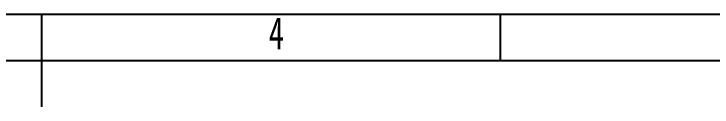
# Model space of a CAD drawing. Header units: millimetres. Extents: x 0 to 297, y 0 to 210.
# Drawn here: x 145.5 to 220.9, y 200 to 210 of the extents above; entities that cross this region are included whole.
import ezdxf

# ---------------------------------------------------------------- set-up
doc = ezdxf.new("R2010")
doc.units = ezdxf.units.MM
doc.linetypes.add('CENTERX2', pattern=[20.32, 12.7, -2.54, 2.54, -2.54])
doc.layers.add('图框', color=7, linetype='Continuous')
doc.styles.add('SLDTEXTSTYLE0', font='TXT', dxfattribs={"width": 0.7})

msp = doc.modelspace()

# ---------------------------------------------------------------- linework, layer by layer
at = {"layer": '图框'}
for p, q in [((0, 210), (297, 210)), ((198, 210), (198, 205))]:
    msp.add_line(p, q, dxfattribs=at)
at = {"layer": '图框', "linetype": 'CENTERX2'}
for p, q in [((148.5, 210), (148.5, 205)), ((198, 210), (198, 205))]:
    msp.add_line(p, q, dxfattribs=at)
at = {"layer": '图框', "lineweight": 25}
msp.add_line((148.5, 210), (148.5, 200), dxfattribs=at)
at = {"layer": '图框', "linetype": 'Continuous', "lineweight": 25}
msp.add_line((5, 205), (292, 205), dxfattribs=at)

# ---------------------------------------------------------------- texts
at = {"layer": '图框', "insert": (173.853, 209.686), "char_height": 3.5, "attachment_point": 2, "style": 'SLDTEXTSTYLE0'}
msp.add_mtext('4', dxfattribs=at)

doc.saveas('drawing.dxf')
